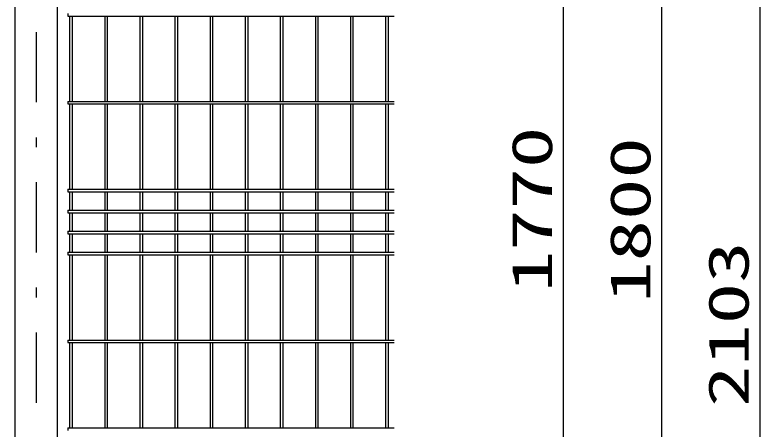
# Model space of a CAD drawing. Units: millimetres, scale not verified. Extents: x -4455 to 4455, y -3150 to 3150.
# Drawn here: x -1642 to -580, y -224 to 366 of the extents above; entities that cross this region are included whole.
import ezdxf
from ezdxf.enums import TextEntityAlignment as Align

# ---------------------------------------------------------------- set-up
doc = ezdxf.new("R2010")
doc.units = ezdxf.units.MM
doc.header["$LTSCALE"] = 20
doc.linetypes.add('USER1', pattern=[10.7, 5, -2.5, 0.7, -2.5])
for name, color, linetype, lineweight in [('0-0_外形線', 7, 'Continuous', 25), ('0-1_寸法線', 4, 'Continuous', 25), ('0-5_軸線', 2, 'USER1', 25), ('0-F_NER', 30, 'Continuous', 25)]:
    doc.layers.add(name, color=color, linetype=linetype, lineweight=lineweight)
doc.styles.add('ＭＳ ゴシック', font='')
doc.styles.get('ＭＳ ゴシック').set_extended_font_data('MS Gothic')

msp = doc.modelspace()

# ---------------------------------------------------------------- linework, layer by layer
at = {"layer": '0-0_外形線'}
for p, q in [((-1641.7, 649.48), (-1641.7, 256.98)), ((-1581.2, 243.73), (-1581.2, 649.48)), ((-1641.7, 256.98), (-1641.7, -112.03)), ((-1581.2, -112.03), (-1581.2, 256.98)), ((-1641.7, -112.03), (-1641.7, -487.03)), ((-1581.2, -487.03), (-1581.2, -112.03))]:
    msp.add_line(p, q, dxfattribs=at)
at = {"layer": '0-1_寸法線'}
for p, q in [((-860.23, -773.52), (-860.23, 916.48)), ((-720.23, -803.53), (-720.23, 916.48)), ((-580.23, -1103.53), (-580.23, 919.48))]:
    msp.add_line(p, q, dxfattribs=at)
at = {"layer": '0-5_軸線'}
msp.add_line((-1611.45, 984.04), (-1611.45, -1239.46), dxfattribs=at)
at = {"layer": '0-F_NER'}
for p, q in [((-1566.45, 368.28), (-1566.45, 364.68)), ((-1566.45, 364.68), (-1101.45, 364.68)), ((-1563.25, 243.28), (-1563.25, 364.68)), ((-1559.65, 243.28), (-1559.65, 364.68)), ((-1513.25, 243.28), (-1513.25, 364.68)), ((-1509.65, 243.28), (-1509.65, 364.68)), ((-1463.25, 243.28), (-1463.25, 364.68)), ((-1459.65, 243.28), (-1459.65, 364.68)), ((-1413.25, 243.28), (-1413.25, 364.68)), ((-1409.65, 243.28), (-1409.65, 364.68)), ((-1363.25, 243.28), (-1363.25, 364.68)), ((-1359.65, 243.28), (-1359.65, 364.68)), ((-1313.25, 243.28), (-1313.25, 364.68)), ((-1309.65, 243.28), (-1309.65, 364.68)), ((-1263.25, 243.28), (-1263.25, 364.68)), ((-1259.65, 243.28), (-1259.65, 364.68)), ((-1213.25, 243.28), (-1213.25, 364.68)), ((-1209.65, 243.28), (-1209.65, 364.68)), ((-1163.25, 243.28), (-1163.25, 364.68)), ((-1159.65, 243.28), (-1159.65, 364.68)), ((-1113.25, 243.28), (-1113.25, 364.68)), ((-1109.65, 243.28), (-1109.65, 364.68)), ((-1566.45, 243.28), (-1101.45, 243.28)), ((-1566.45, 243.28), (-1566.45, 239.68)), ((-1566.45, 239.68), (-1101.45, 239.68)), ((-1563.25, 118.28), (-1563.25, 239.68)), ((-1559.65, 118.28), (-1559.65, 239.68)), ((-1513.25, 118.28), (-1513.25, 239.68)), ((-1509.65, 118.28), (-1509.65, 239.68)), ((-1463.25, 118.28), (-1463.25, 239.68)), ((-1459.65, 118.28), (-1459.65, 239.68)), ((-1413.25, 118.28), (-1413.25, 239.68)), ((-1409.65, 118.28), (-1409.65, 239.68)), ((-1363.25, 118.28), (-1363.25, 239.68)), ((-1359.65, 118.28), (-1359.65, 239.68)), ((-1313.25, 118.28), (-1313.25, 239.68)), ((-1309.65, 118.28), (-1309.65, 239.68)), ((-1263.25, 118.28), (-1263.25, 239.68)), ((-1259.65, 118.28), (-1259.65, 239.68)), ((-1213.25, 118.28), (-1213.25, 239.68)), ((-1209.65, 118.28), (-1209.65, 239.68)), ((-1163.25, 118.28), (-1163.25, 239.68)), ((-1159.65, 118.28), (-1159.65, 239.68)), ((-1113.25, 118.28), (-1113.25, 239.68)), ((-1109.65, 118.28), (-1109.65, 239.68)), ((-1566.45, 118.28), (-1101.45, 118.28)), ((-1566.45, 118.28), (-1566.45, 114.68)), ((-1566.45, 114.68), (-1101.45, 114.68)), ((-1563.25, 88.28), (-1563.25, 114.68)), ((-1559.65, 88.28), (-1559.65, 114.68)), ((-1513.25, 88.28), (-1513.25, 114.68)), ((-1509.65, 88.28), (-1509.65, 114.68)), ((-1463.25, 88.28), (-1463.25, 114.68)), ((-1459.65, 88.28), (-1459.65, 114.68)), ((-1413.25, 88.28), (-1413.25, 114.68)), ((-1409.65, 88.28), (-1409.65, 114.68)), ((-1363.25, 88.28), (-1363.25, 114.68)), ((-1359.65, 88.28), (-1359.65, 114.68)), ((-1313.25, 88.28), (-1313.25, 114.68)), ((-1309.65, 88.28), (-1309.65, 114.68)), ((-1263.25, 88.28), (-1263.25, 114.68)), ((-1259.65, 88.28), (-1259.65, 114.68)), ((-1213.25, 88.28), (-1213.25, 114.68)), ((-1209.65, 88.28), (-1209.65, 114.68)), ((-1163.25, 88.28), (-1163.25, 114.68)), ((-1159.65, 88.28), (-1159.65, 114.68)), ((-1113.25, 88.28), (-1113.25, 114.68)), ((-1109.65, 88.28), (-1109.65, 114.68)), ((-1566.45, 88.28), (-1101.45, 88.28)), ((-1566.45, 88.28), (-1566.45, 84.68)), ((-1566.45, 84.68), (-1101.45, 84.68)), ((-1563.25, 58.28), (-1563.25, 84.68)), ((-1559.65, 58.28), (-1559.65, 84.68)), ((-1513.25, 58.28), (-1513.25, 84.68)), ((-1509.65, 58.28), (-1509.65, 84.68)), ((-1463.25, 58.28), (-1463.25, 84.68)), ((-1459.65, 58.28), (-1459.65, 84.68)), ((-1413.25, 58.28), (-1413.25, 84.68)), ((-1409.65, 58.28), (-1409.65, 84.68)), ((-1363.25, 58.28), (-1363.25, 84.68)), ((-1359.65, 58.28), (-1359.65, 84.68)), ((-1313.25, 58.28), (-1313.25, 84.68)), ((-1309.65, 58.28), (-1309.65, 84.68)), ((-1263.25, 58.28), (-1263.25, 84.68)), ((-1259.65, 58.28), (-1259.65, 84.68)), ((-1213.25, 58.28), (-1213.25, 84.68)), ((-1209.65, 58.28), (-1209.65, 84.68)), ((-1163.25, 58.28), (-1163.25, 84.68)), ((-1159.65, 58.28), (-1159.65, 84.68)), ((-1113.25, 58.28), (-1113.25, 84.68)), ((-1109.65, 58.28), (-1109.65, 84.68)), ((-1566.45, 58.28), (-1101.45, 58.28)), ((-1566.45, 58.28), (-1566.45, 54.68)), ((-1566.45, 54.68), (-1101.45, 54.68)), ((-1563.25, 28.28), (-1563.25, 54.68)), ((-1559.65, 28.28), (-1559.65, 54.68)), ((-1513.25, 28.28), (-1513.25, 54.68)), ((-1509.65, 28.28), (-1509.65, 54.68)), ((-1463.25, 28.28), (-1463.25, 54.68)), ((-1459.65, 28.28), (-1459.65, 54.68)), ((-1413.25, 28.28), (-1413.25, 54.68)), ((-1409.65, 28.28), (-1409.65, 54.68)), ((-1363.25, 28.28), (-1363.25, 54.68)), ((-1359.65, 28.28), (-1359.65, 54.68)), ((-1313.25, 28.28), (-1313.25, 54.68)), ((-1309.65, 28.28), (-1309.65, 54.68)), ((-1263.25, 28.28), (-1263.25, 54.68)), ((-1259.65, 28.28), (-1259.65, 54.68)), ((-1213.25, 28.28), (-1213.25, 54.68)), ((-1209.65, 28.28), (-1209.65, 54.68)), ((-1163.25, 28.28), (-1163.25, 54.68)), ((-1159.65, 28.28), (-1159.65, 54.68)), ((-1113.25, 28.28), (-1113.25, 54.68)), ((-1109.65, 28.28), (-1109.65, 54.68)), ((-1566.45, 28.28), (-1101.45, 28.28)), ((-1566.45, 28.28), (-1566.45, 24.68)), ((-1566.45, 24.68), (-1101.45, 24.68)), ((-1563.25, -96.72), (-1563.25, 24.68)), ((-1559.65, -96.72), (-1559.65, 24.68)), ((-1513.25, -96.72), (-1513.25, 24.68)), ((-1509.65, -96.72), (-1509.65, 24.68)), ((-1463.25, -96.72), (-1463.25, 24.68)), ((-1459.65, -96.72), (-1459.65, 24.68)), ((-1413.25, -96.72), (-1413.25, 24.68)), ((-1409.65, -96.72), (-1409.65, 24.68)), ((-1363.25, -96.72), (-1363.25, 24.68)), ((-1359.65, -96.72), (-1359.65, 24.68)), ((-1313.25, -96.72), (-1313.25, 24.68)), ((-1309.65, -96.72), (-1309.65, 24.68)), ((-1263.25, -96.72), (-1263.25, 24.68)), ((-1259.65, -96.72), (-1259.65, 24.68)), ((-1213.25, -96.72), (-1213.25, 24.68)), ((-1209.65, -96.72), (-1209.65, 24.68)), ((-1163.25, -96.72), (-1163.25, 24.68)), ((-1159.65, -96.72), (-1159.65, 24.68)), ((-1113.25, -96.72), (-1113.25, 24.68)), ((-1109.65, -96.72), (-1109.65, 24.68)), ((-1566.45, -96.72), (-1101.45, -96.72)), ((-1566.45, -96.72), (-1566.45, -100.32)), ((-1566.45, -100.32), (-1101.45, -100.32)), ((-1563.25, -221.72), (-1563.25, -100.32)), ((-1559.65, -221.72), (-1559.65, -100.32)), ((-1513.25, -221.72), (-1513.25, -100.32)), ((-1509.65, -221.72), (-1509.65, -100.32)), ((-1463.25, -221.72), (-1463.25, -100.32)), ((-1459.65, -221.72), (-1459.65, -100.32)), ((-1413.25, -221.72), (-1413.25, -100.32)), ((-1409.65, -221.72), (-1409.65, -100.32)), ((-1363.25, -221.72), (-1363.25, -100.32)), ((-1359.65, -221.72), (-1359.65, -100.32)), ((-1313.25, -221.72), (-1313.25, -100.32)), ((-1309.65, -221.72), (-1309.65, -100.32)), ((-1263.25, -221.72), (-1263.25, -100.32)), ((-1259.65, -221.72), (-1259.65, -100.32)), ((-1213.25, -221.72), (-1213.25, -100.32)), ((-1209.65, -221.72), (-1209.65, -100.32)), ((-1163.25, -221.72), (-1163.25, -100.32)), ((-1159.65, -221.72), (-1159.65, -100.32)), ((-1113.25, -221.72), (-1113.25, -100.32)), ((-1109.65, -221.72), (-1109.65, -100.32)), ((-1566.45, -221.72), (-1101.45, -221.72)), ((-1566.45, -221.72), (-1566.45, -225.32))]:
    msp.add_line(p, q, dxfattribs=at)

# ---------------------------------------------------------------- texts
at = {"layer": '0-1_寸法線', "color": 2, "style": 'ＭＳ ゴシック', "width": 1.5}
for s, p in [('1770', (-859.13, -28.52)), ('1800', (-719.13, -43.52)), ('2103', (-579.13, -192.02))]:
    msp.add_text(s, height=57.77, rotation=90, dxfattribs=at).set_placement(p, align=Align.BOTTOM_LEFT)

doc.saveas('drawing.dxf')
